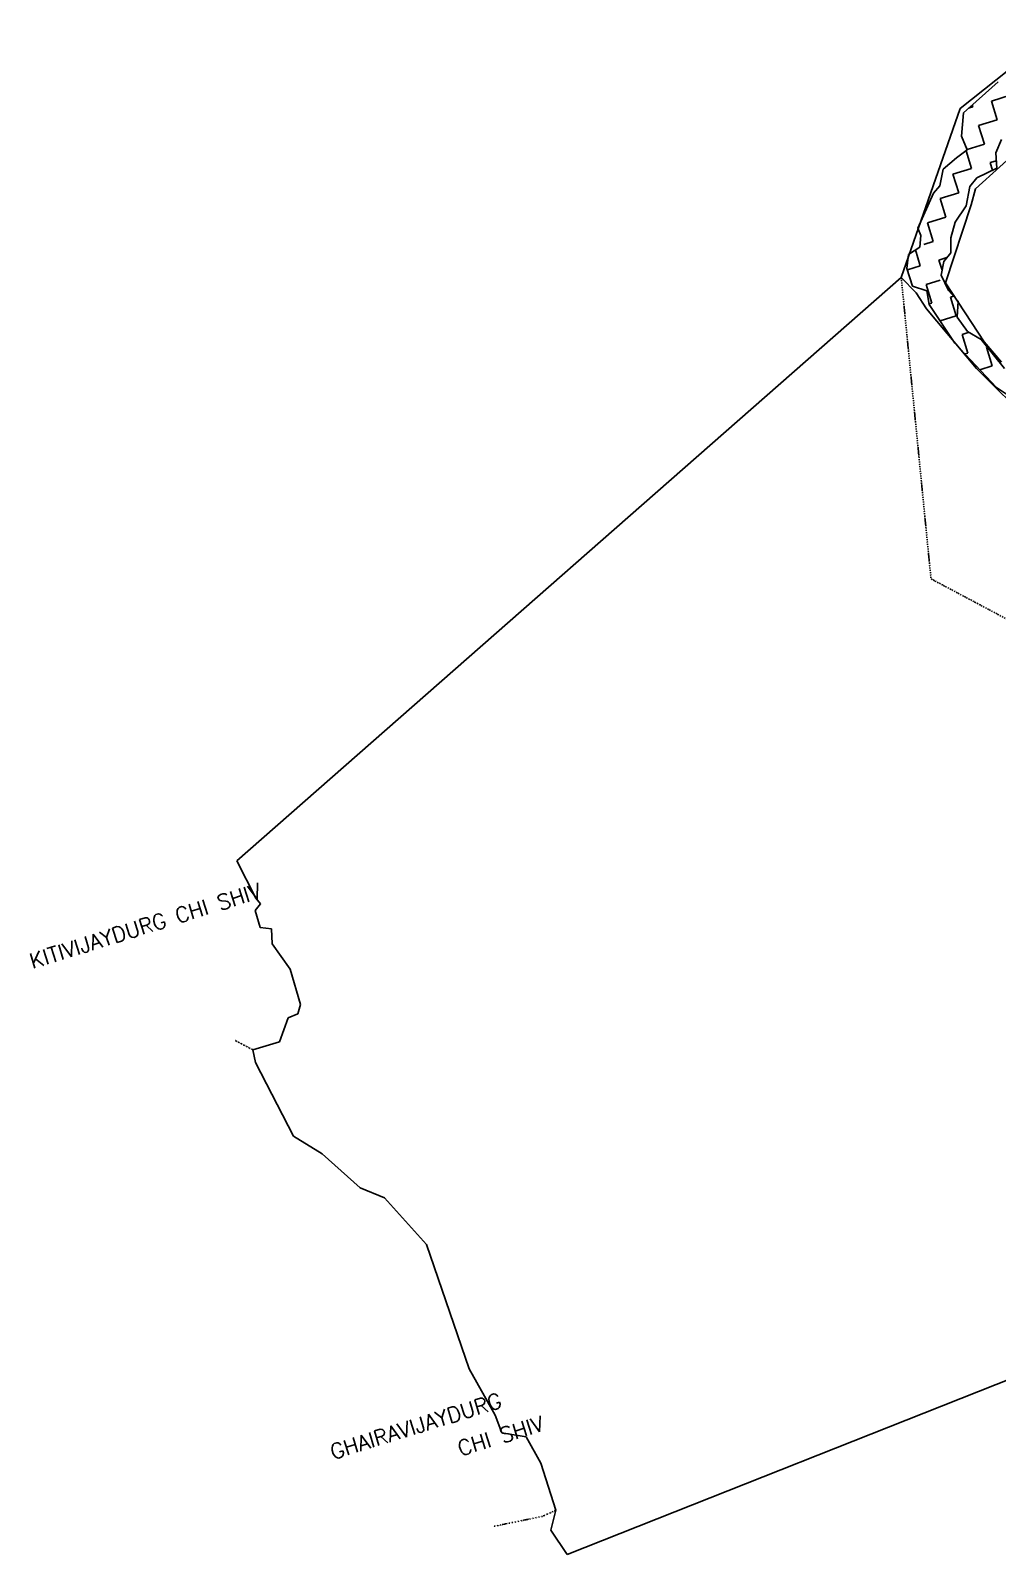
# Model space of a CAD drawing. Header units: metres. Extents: x 321979 to 325606, y 1830870 to 1833474.
# Drawn here: x 321979 to 323246, y 1830870 to 1832866 of the extents above; entities that cross this region are included whole.
import ezdxf

# ---------------------------------------------------------------- set-up
doc = ezdxf.new("R2010")
doc.units = ezdxf.units.M
doc.header["$LTSCALE"] = 0.3
doc.linetypes.add('DASHDOT', pattern=[1, 0.5, -0.25, 0, -0.25])
doc.linetypes.add('DIVIDE', pattern=[1.25, 0.5, -0.25, 0, -0.25, 0, -0.25])
for name, color, linetype in [('OFF', 1, 'Continuous'), ('POLY_HATCH', 12, 'Continuous'), ('POLY_PARCEL', 6, 'Continuous'), ('POLY_WATER', 4, 'Continuous'), ('TEXT_MAPOUT', 7, 'Continuous'), ('V_BOUND_LINE', 7, 'Continuous'), ('V_BOUND_STREAM_LINE', 7, 'DASHDOT'), ('V_DIVIDE_LINE', 7, 'DIVIDE')]:
    doc.layers.add(name, color=color, linetype=linetype)
doc.styles.get("Standard").update_dxf_attribs({"font": 'simplex.shx'})

msp = doc.modelspace()

# ---------------------------------------------------------------- linework, layer by layer
at = {"layer": 'OFF', "ltscale": 10}
msp.add_line((323120.2, 1832542.3), (322249.8, 1831778.4), dxfattribs=at)
at = {"layer": 'OFF'}
msp.add_line((323441.2, 1831170.6), (322682.4, 1830870), dxfattribs=at)
at = {"layer": 'POLY_HATCH'}
for p, q in [((323201.7, 1832758.2), (323247.1, 1832798.7)), ((323199.3, 1832727.7), (323201.7, 1832758.2)), ((323206.6, 1832709.6), (323199.3, 1832727.7)), ((323192.8, 1832699.3), (323206.6, 1832709.6)), ((323251.6, 1832723.1), (323244.3, 1832705.6)), ((323244.3, 1832705.6), (323245.4, 1832685.5)), ((323170.9, 1832662.7), (323175.2, 1832684.5)), ((323175.2, 1832684.5), (323192.8, 1832699.3)), ((323245.4, 1832685.5), (323219.4, 1832673.2)), ((323219.4, 1832673.2), (323210.2, 1832661.8)), ((323141.9, 1832607.1), (323162.6, 1832652.7)), ((323162.6, 1832652.7), (323170.9, 1832662.7)), ((323210.2, 1832661.8), (323205.3, 1832636.4)), ((323205.3, 1832636.4), (323190.7, 1832614.9)), ((323145.8, 1832597.3), (323141.9, 1832607.1)), ((323190.7, 1832614.9), (323185.1, 1832594.5)), ((323144.5, 1832582.4), (323145.8, 1832597.3)), ((323185.1, 1832594.5), (323185.2, 1832574.9)), ((323127.7, 1832554.2), (323129.6, 1832572.7)), ((323129.6, 1832572.7), (323144.5, 1832582.4)), ((323185.2, 1832574.9), (323176, 1832563.5)), ((323134.9, 1832531), (323127.7, 1832554.2)), ((323176, 1832563.5), (323172.3, 1832545.4)), ((323172.3, 1832545.4), (323181.9, 1832525.4)), ((323153.8, 1832524.9), (323134.9, 1832531)), ((323156.8, 1832507.1), (323153.8, 1832524.9)), ((323181.9, 1832525.4), (323194.7, 1832511.5)), ((323190.4, 1832456.3), (323156.8, 1832507.1)), ((323194.7, 1832511.5), (323193.5, 1832490.7)), ((323193.5, 1832490.7), (323207, 1832471.9)), ((323207, 1832471.9), (323224.8, 1832461.3)), ((323245, 1832398.4), (323190.4, 1832456.3)), ((323224.8, 1832461.3), (323255.5, 1832423.4)), ((323303.2, 1832359.7), (323245, 1832398.4))]:
    msp.add_line(p, q, dxfattribs=at)
at = {"layer": 'POLY_HATCH', "linetype": 'Continuous'}
for p, q in [((323208.4, 1832764.2), (323214, 1832765.9)), ((323214, 1832765.9), (323213.2, 1832768.5)), ((323238.3, 1832773.5), (323262.7, 1832781.1)), ((323245.9, 1832749.1), (323238.3, 1832773.5)), ((323221.5, 1832741.6), (323245.9, 1832749.1)), ((323229.1, 1832717.2), (323221.5, 1832741.6)), ((323212.3, 1832685.3), (323205.1, 1832708.5)), ((323206.4, 1832710.2), (323229.1, 1832717.2)), ((323188, 1832677.8), (323212.3, 1832685.3)), ((323236.7, 1832692.9), (323244.8, 1832695.4)), ((323239.8, 1832682.8), (323236.7, 1832692.9)), ((323195.5, 1832653.4), (323188, 1832677.8)), ((323171.2, 1832645.9), (323195.5, 1832653.4)), ((323178.7, 1832621.5), (323171.2, 1832645.9)), ((323154.4, 1832613.9), (323178.7, 1832621.5)), ((323162, 1832589.6), (323154.4, 1832613.9)), ((323149.6, 1832585.7), (323162, 1832589.6)), ((323145.2, 1832557.7), (323138.7, 1832578.6)), ((323169.5, 1832565.3), (323180, 1832568.5)), ((323173.6, 1832552), (323169.5, 1832565.3)), ((323128.2, 1832552.4), (323145.2, 1832557.7)), ((323152.7, 1832533.3), (323171, 1832539)), ((323160.3, 1832509), (323152.7, 1832533.3)), ((323156.7, 1832507.9), (323160.3, 1832509)), ((323184.6, 1832516.6), (323188.8, 1832517.9)), ((323192.2, 1832492.2), (323184.6, 1832516.6)), ((323171, 1832485.6), (323192.2, 1832492.2)), ((323199.8, 1832467.9), (323209, 1832470.7)), ((323207.3, 1832443.5), (323199.8, 1832467.9)), ((323231.7, 1832451.1), (323232.8, 1832451.4)), ((323239.2, 1832426.7), (323231.7, 1832451.1)), ((323203.6, 1832442.4), (323207.3, 1832443.5)), ((323223.1, 1832421.7), (323239.2, 1832426.7))]:
    msp.add_line(p, q, dxfattribs=at)
at = {"layer": 'POLY_PARCEL'}
for p, q in [((323281.2, 1832716.4), (323217.6, 1832658.7)), ((323217.6, 1832658.7), (323212, 1832637.5)), ((323212, 1832637.5), (323178, 1832535.5)), ((323178, 1832535.5), (323229, 1832458.1)), ((323229, 1832458.1), (323251.6, 1832431.6))]:
    msp.add_line(p, q, dxfattribs=at)
at = {"layer": 'POLY_WATER'}
for p, q in [((323139.7, 1832522.2), (323120.2, 1832542.3)), ((323153.2, 1832501.6), (323139.7, 1832522.2)), ((323219, 1832423.5), (323153.2, 1832501.6)), ((323299.8, 1832342.7), (323219, 1832423.5)), ((322274.6, 1831729.7), (322249.8, 1831778.4)), ((322281, 1831722), (322274.6, 1831729.7)), ((322274, 1831713.6), (322281, 1831722)), ((322280.4, 1831691.1), (322274, 1831713.6)), ((322295.1, 1831689.4), (322280.4, 1831691.1)), ((322296.1, 1831669.8), (322295.1, 1831689.4)), ((322319.5, 1831636.7), (322296.1, 1831669.8)), ((322333.3, 1831590.3), (322319.5, 1831636.7)), ((322329.6, 1831578.3), (322333.3, 1831590.3)), ((322305.8, 1831541.3), (322317.1, 1831572.8)), ((322317.1, 1831572.8), (322329.6, 1831578.3)), ((322270.8, 1831531), (322305.8, 1831541.3)), ((322274.3, 1831514.5), (322270.8, 1831531)), ((322324.2, 1831417.9), (322274.3, 1831514.5)), ((322361.6, 1831394.8), (322324.2, 1831417.9)), ((322411.3, 1831350.4), (322361.6, 1831394.8)), ((322443.3, 1831337), (322411.3, 1831350.4)), ((322498.2, 1831276.1), (322443.3, 1831337)), ((322554, 1831113), (322498.2, 1831276.1)), ((322588.1, 1831052.5), (322554, 1831113)), ((322597, 1831029.6), (322588.1, 1831052.5)), ((322628.9, 1831024.1), (322597, 1831029.6)), ((322648.1, 1830989.7), (322628.9, 1831024.1)), ((322667.8, 1830928.1), (322648.1, 1830989.7)), ((322661.1, 1830902.1), (322667.8, 1830928.1)), ((322682.4, 1830870), (322661.1, 1830902.1))]:
    msp.add_line(p, q, dxfattribs=at)
at = {"layer": 'V_BOUND_LINE'}
for p, q in [((323197.5, 1832763.9), (323325.9, 1832866)), ((323120.2, 1832542.3), (323197.5, 1832763.9))]:
    msp.add_line(p, q, dxfattribs=at)
at = {"layer": 'V_BOUND_STREAM_LINE', "ltscale": 10}
for p, q in [((323120.2, 1832542.3), (323159.2, 1832147.8)), ((323159.2, 1832147.8), (323748.9, 1831834.8))]:
    msp.add_line(p, q, dxfattribs=at)
at = {"layer": 'V_DIVIDE_LINE', "ltscale": 10}
for p, q in [((322270.8, 1831531), (322247.2, 1831543.5)), ((322667.8, 1830928.1), (322650.2, 1830920)), ((322650.2, 1830920), (322585.9, 1830906.8))]:
    msp.add_line(p, q, dxfattribs=at)

# ---------------------------------------------------------------- texts
at = {"layer": 'TEXT_MAPOUT', "ltscale": 10}
for s, height, p in [('KITIVIJAYDURG CHI SHIV', 20.074, (321982.1, 1831636.9)), ('GHAIRAVIJAYDURG', 20.074, (322376, 1830994)), ('CHI SHIV', 20.07, (322542.9, 1830998.5))]:
    msp.add_text(s, height=height, rotation=17.2574, dxfattribs=at).set_placement(p)

doc.saveas('drawing.dxf')
